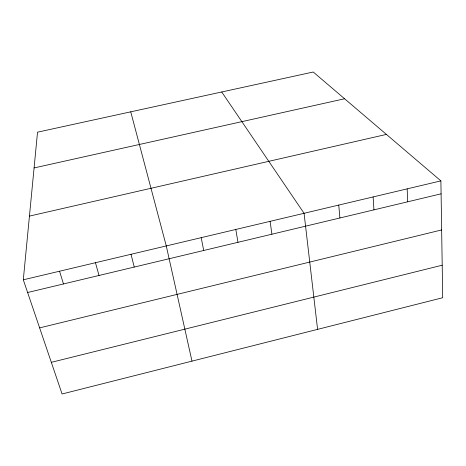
<?xml version="1.0" encoding="UTF-8"?>
<svg xmlns="http://www.w3.org/2000/svg" width="466" height="466" viewBox="0 0 466 466"><rect width="100%" height="100%" fill="white"/><g stroke="black" fill="none" stroke-linecap="round" stroke-linejoin="round"><path stroke-width="0.7" d="M23.3 279.804L37.53 132.175L313.228 72.014L440.894 180.878L442.7 297.722L62.077 393.986L23.3 279.804L440.894 180.878M51.324 362.327L442.199 265.212M39.627 327.878L441.652 229.936M27.616 292.514L441.098 193.827M29.44 216.102L386.407 134.412M34.082 167.935L344.601 98.763M221.729 91.983L304.065 213.288L317.585 329.369M59.543 271.218L63.487 283.951M95.454 262.707L99.025 275.47M130.742 111.84L166.275 245.931L191.986 361.133M131.028 254.285L134.243 267.065M201.195 237.66L203.706 250.487M235.802 229.464L237.969 242.308M270.088 221.338L271.917 234.206M338.747 205.075L339.918 217.977M373.115 196.932L373.953 209.851M407.162 188.87L407.68 201.801"/></g></svg>
